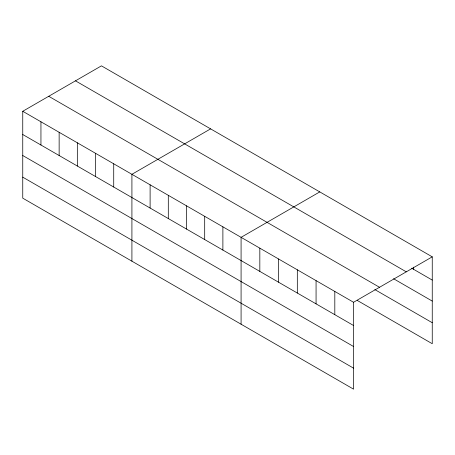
<?xml version="1.0" encoding="UTF-8"?>
<svg xmlns="http://www.w3.org/2000/svg" width="455" height="455" viewBox="0 0 455 455"><rect width="100%" height="100%" fill="white"/><g stroke="black" fill="none" stroke-linecap="round" stroke-linejoin="round"><path stroke-width="0.68" d="M22.75 111.282L353.558 302.274L353.558 389.15L22.75 198.158L22.75 111.282L101.442 65.85L432.25 256.842L432.25 343.718L357.266 300.431M210.608 128.873L131.916 174.305L131.916 261.187M319.774 191.902L241.087 237.334L241.082 324.216M353.558 302.274L432.25 256.842M411.69 268.205L432.25 280.075M75.473 80.842L406.281 271.834M393.547 278.733L432.25 301.079M48.719 96.289L379.527 287.281M374.801 289.551L432.25 322.72M22.75 134.515L353.558 325.507M22.75 155.519L353.558 346.511M22.75 177.16L353.558 368.152M413.504 267.142L413.504 269.252M334.812 291.45L334.812 314.684M316.066 280.627L316.066 303.86M297.32 269.804L297.32 293.037M278.574 258.98L278.574 282.214M259.828 248.157L259.828 271.396M222.887 226.829L222.887 250.068M204.693 216.324L204.693 239.563M186.499 205.819L186.499 229.058M168.304 195.314L168.304 218.554M150.11 184.81L150.11 208.049M113.722 163.8L113.722 187.039M95.527 153.295L95.527 176.534M77.333 142.79L77.333 166.03M59.139 132.291L59.139 155.525M40.944 121.786L40.944 145.02"/></g></svg>
